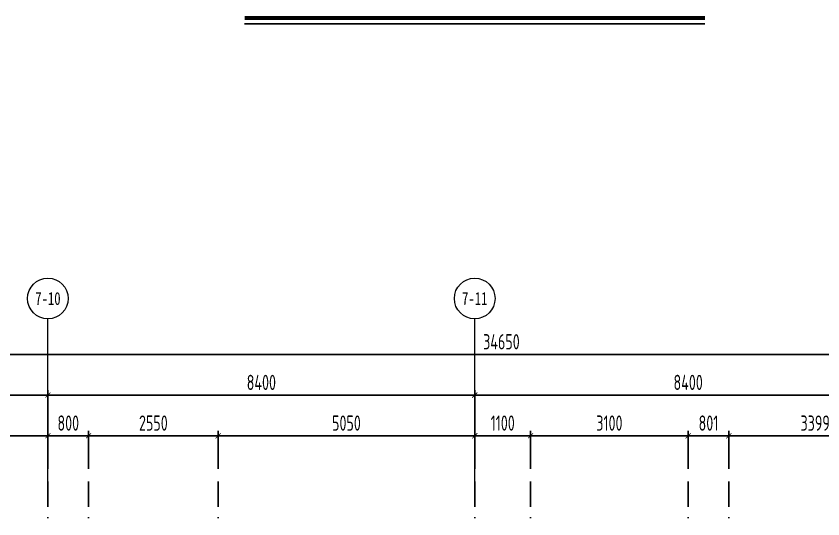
# Model space of a CAD drawing. Header units: millimetres. Extents: x -202076 to 1082610, y -439651 to 179350.
# Drawn here: x 433472 to 449349, y -388324 to -378435 of the extents above; entities that cross this region are included whole.
import ezdxf
from ezdxf.enums import TextEntityAlignment as Align

# ---------------------------------------------------------------- set-up
doc = ezdxf.new("R2010")
doc.units = ezdxf.units.MM
doc.header["$LTSCALE"] = 1000
doc.linetypes.add('DOTE', pattern=[2.42, 2, -0.2, 0.02, -0.2])
for name, color, linetype in [('$0$墙柱说明', 7, 'Continuous'), ('02-TEXT_轴号', 7, 'Continuous'), ('A_AXIS-轴线', 36, 'DOTE'), ('AXIS_TEXT', 7, 'Continuous')]:
    doc.layers.add(name, color=color, linetype=linetype)
doc.layers.add('DIM', color=3, linetype='Continuous', lineweight=0)
doc.styles.add('_TCH_AXIS', font='STXIHEI.TTF', dxfattribs={"width": 0.75})
doc.styles.add('COMPLEX', font='COMPLEX')
doc.styles.add('TSSD_Dimension', font='tssdeng.shx', dxfattribs={"width": 0.7, "bigfont": 'hztxt.shx'})
doc.dimstyles.new('TSSD_100_100', dxfattribs={"dimtxt": 300, "dimasz": 100, "dimexe": 100, "dimexo": 250, "dimgap": 100, "dimtad": 1, "dimdec": 0, "dimzin": 0, "dimdsep": 46, "dimtxsty": 'TSSD_Dimension', "dimblk": 'ARCHTICK', "dimcen": 0, "dimdle": 100, "dimclrt": 7, "dimadec": 0, "dimazin": 0, "dimtfac": 1, "dimtdec": 0, "dimtix": 1, "dimtmove": 2, "dimatfit": 3, "dimfxl": 1, "dimtolj": 1, "dimtzin": 0, "dimarcsym": 0})

# ---------------------------------------------------------------- blocks, each defined once
blk = doc.blocks.new('_AXISO')
blk.add_circle((0, 0), 0.5)
at = {"layer": 'AXIS_TEXT', "style": 'COMPLEX', "width": 1.041667}
blk.add_attdef('A', text='', height=0.56, dxfattribs=at).set_placement((-0.25, -0.28), (0.25, -0.28), align=Align.FIT)
blk = doc.blocks.new('_ARCHTICK')
at = {"color": 0, "linetype": 'ByBlock', "const_width": 0.15}
blk.add_lwpolyline([(-0.5, -0.5), (0.5, 0.5)], dxfattribs=at)
blk = doc.blocks.new('*D2802')
at = {"layer": 'Defpoints', "color": 0, "transparency": 16777216}
for p in [(434098, -385890), (425698, -387590), (434098, -387590)]:
    blk.add_point(p, dxfattribs=at)
at = {"layer": 'DIM', "color": 0, "lineweight": -2, "transparency": 16777216}
for p, q in [((425698, -387340), (425698, -385790)), ((434098, -387340), (434098, -385790)), ((425598, -385890), (434198, -385890))]:
    blk.add_line(p, q, dxfattribs=at)
at = {"layer": 'DIM', "color": 0, "lineweight": -2, "transparency": 16777216, "xscale": 100, "yscale": 100, "zscale": 100, "rotation": 180}
blk.add_blockref('_ARCHTICK', (425698, -385890), dxfattribs=at)
at = {"layer": 'DIM', "color": 0, "lineweight": -2, "transparency": 16777216, "xscale": 100, "yscale": 100, "zscale": 100}
blk.add_blockref('_ARCHTICK', (434098, -385890), dxfattribs=at)
at = {"layer": 'DIM', "color": 7, "transparency": 16777216, "insert": (429898, -385640), "char_height": 300, "attachment_point": 5, "style": 'TSSD_Dimension'}
blk.add_mtext('\\A1;8400', dxfattribs=at)
blk = doc.blocks.new('*D2803')
at = {"layer": 'Defpoints', "color": 0, "transparency": 16777216}
for p in [(442498, -385890), (434098, -387590), (442498, -387590)]:
    blk.add_point(p, dxfattribs=at)
at = {"layer": 'DIM', "color": 0, "lineweight": -2, "transparency": 16777216}
for p, q in [((434098, -387340), (434098, -385790)), ((442498, -387340), (442498, -385790)), ((433998, -385890), (442598, -385890))]:
    blk.add_line(p, q, dxfattribs=at)
at = {"layer": 'DIM', "color": 0, "lineweight": -2, "transparency": 16777216, "xscale": 100, "yscale": 100, "zscale": 100, "rotation": 180}
blk.add_blockref('_ARCHTICK', (434098, -385890), dxfattribs=at)
at = {"layer": 'DIM', "color": 0, "lineweight": -2, "transparency": 16777216, "xscale": 100, "yscale": 100, "zscale": 100}
blk.add_blockref('_ARCHTICK', (442498, -385890), dxfattribs=at)
at = {"layer": 'DIM', "color": 7, "transparency": 16777216, "insert": (438298, -385640), "char_height": 300, "attachment_point": 5, "style": 'TSSD_Dimension'}
blk.add_mtext('\\A1;8400', dxfattribs=at)
blk = doc.blocks.new('*D2804')
at = {"layer": 'Defpoints', "color": 0, "transparency": 16777216}
for p in [(450898, -385890), (442498, -387590), (450898, -387590)]:
    blk.add_point(p, dxfattribs=at)
at = {"layer": 'DIM', "color": 0, "lineweight": -2, "transparency": 16777216}
for p, q in [((442498, -387340), (442498, -385790)), ((450898, -387340), (450898, -385790)), ((442398, -385890), (450998, -385890))]:
    blk.add_line(p, q, dxfattribs=at)
at = {"layer": 'DIM', "color": 0, "lineweight": -2, "transparency": 16777216, "xscale": 100, "yscale": 100, "zscale": 100, "rotation": 180}
blk.add_blockref('_ARCHTICK', (442498, -385890), dxfattribs=at)
at = {"layer": 'DIM', "color": 0, "lineweight": -2, "transparency": 16777216, "xscale": 100, "yscale": 100, "zscale": 100}
blk.add_blockref('_ARCHTICK', (450898, -385890), dxfattribs=at)
at = {"layer": 'DIM', "color": 7, "transparency": 16777216, "insert": (446698, -385640), "char_height": 300, "attachment_point": 5, "style": 'TSSD_Dimension'}
blk.add_mtext('\\A1;8400', dxfattribs=at)
blk = doc.blocks.new('*D2807')
at = {"layer": 'Defpoints', "color": 0, "transparency": 16777216}
for p in [(434898, -386690), (434098, -387590), (434898, -387590)]:
    blk.add_point(p, dxfattribs=at)
at = {"layer": 'DIM', "color": 0, "lineweight": -2, "transparency": 16777216}
for p, q in [((434098, -387340), (434098, -386590)), ((434898, -387340), (434898, -386590)), ((433998, -386690), (434998, -386690))]:
    blk.add_line(p, q, dxfattribs=at)
at = {"layer": 'DIM', "color": 0, "lineweight": -2, "transparency": 16777216, "xscale": 100, "yscale": 100, "zscale": 100, "rotation": 180}
blk.add_blockref('_ARCHTICK', (434098, -386690), dxfattribs=at)
at = {"layer": 'DIM', "color": 0, "lineweight": -2, "transparency": 16777216, "xscale": 100, "yscale": 100, "zscale": 100}
blk.add_blockref('_ARCHTICK', (434898, -386690), dxfattribs=at)
at = {"layer": 'DIM', "color": 7, "transparency": 16777216, "insert": (434498, -386440), "char_height": 300, "attachment_point": 5, "style": 'TSSD_Dimension'}
blk.add_mtext('\\A1;800', dxfattribs=at)
blk = doc.blocks.new('*D2808')
at = {"layer": 'Defpoints', "color": 0, "transparency": 16777216}
for p in [(442498, -386690), (437448, -387590), (442498, -387590)]:
    blk.add_point(p, dxfattribs=at)
at = {"layer": 'DIM', "color": 0, "lineweight": -2, "transparency": 16777216}
for p, q in [((437448, -387340), (437448, -386590)), ((442498, -387340), (442498, -386590)), ((437348, -386690), (442598, -386690))]:
    blk.add_line(p, q, dxfattribs=at)
at = {"layer": 'DIM', "color": 0, "lineweight": -2, "transparency": 16777216, "xscale": 100, "yscale": 100, "zscale": 100, "rotation": 180}
blk.add_blockref('_ARCHTICK', (437448, -386690), dxfattribs=at)
at = {"layer": 'DIM', "color": 0, "lineweight": -2, "transparency": 16777216, "xscale": 100, "yscale": 100, "zscale": 100}
blk.add_blockref('_ARCHTICK', (442498, -386690), dxfattribs=at)
at = {"layer": 'DIM', "color": 7, "transparency": 16777216, "insert": (439973, -386440), "char_height": 300, "attachment_point": 5, "style": 'TSSD_Dimension'}
blk.add_mtext('\\A1;5050', dxfattribs=at)
blk = doc.blocks.new('*D2809')
at = {"layer": 'Defpoints', "color": 0, "transparency": 16777216}
for p in [(443598, -386690), (442498, -387590), (443598, -387590)]:
    blk.add_point(p, dxfattribs=at)
at = {"layer": 'DIM', "color": 0, "lineweight": -2, "transparency": 16777216}
for p, q in [((442498, -387340), (442498, -386590)), ((443598, -387340), (443598, -386590)), ((442398, -386690), (443698, -386690))]:
    blk.add_line(p, q, dxfattribs=at)
at = {"layer": 'DIM', "color": 0, "lineweight": -2, "transparency": 16777216, "xscale": 100, "yscale": 100, "zscale": 100, "rotation": 180}
blk.add_blockref('_ARCHTICK', (442498, -386690), dxfattribs=at)
at = {"layer": 'DIM', "color": 0, "lineweight": -2, "transparency": 16777216, "xscale": 100, "yscale": 100, "zscale": 100}
blk.add_blockref('_ARCHTICK', (443598, -386690), dxfattribs=at)
at = {"layer": 'DIM', "color": 7, "transparency": 16777216, "insert": (443048, -386440), "char_height": 300, "attachment_point": 5, "style": 'TSSD_Dimension'}
blk.add_mtext('\\A1;1100', dxfattribs=at)
blk = doc.blocks.new('*D2810')
at = {"layer": 'Defpoints', "color": 0, "transparency": 16777216}
for p in [(434098, -386690), (431998, -387590), (434098, -387590)]:
    blk.add_point(p, dxfattribs=at)
at = {"layer": 'DIM', "color": 0, "lineweight": -2, "transparency": 16777216}
for p, q in [((431998, -387340), (431998, -386590)), ((434098, -387340), (434098, -386590)), ((431898, -386690), (434198, -386690))]:
    blk.add_line(p, q, dxfattribs=at)
at = {"layer": 'DIM', "color": 0, "lineweight": -2, "transparency": 16777216, "xscale": 100, "yscale": 100, "zscale": 100, "rotation": 180}
blk.add_blockref('_ARCHTICK', (431998, -386690), dxfattribs=at)
at = {"layer": 'DIM', "color": 0, "lineweight": -2, "transparency": 16777216, "xscale": 100, "yscale": 100, "zscale": 100}
blk.add_blockref('_ARCHTICK', (434098, -386690), dxfattribs=at)
at = {"layer": 'DIM', "color": 7, "transparency": 16777216, "insert": (433048, -386440), "char_height": 300, "attachment_point": 5, "style": 'TSSD_Dimension'}
blk.add_mtext('\\A1;2100', dxfattribs=at)
blk = doc.blocks.new('*D2811')
at = {"layer": 'Defpoints', "color": 0, "transparency": 16777216}
for p in [(437448, -386690), (434898, -387590), (437448, -387590)]:
    blk.add_point(p, dxfattribs=at)
at = {"layer": 'DIM', "color": 0, "lineweight": -2, "transparency": 16777216}
for p, q in [((434898, -387340), (434898, -386590)), ((437448, -387340), (437448, -386590)), ((434798, -386690), (437548, -386690))]:
    blk.add_line(p, q, dxfattribs=at)
at = {"layer": 'DIM', "color": 0, "lineweight": -2, "transparency": 16777216, "xscale": 100, "yscale": 100, "zscale": 100, "rotation": 180}
blk.add_blockref('_ARCHTICK', (434898, -386690), dxfattribs=at)
at = {"layer": 'DIM', "color": 0, "lineweight": -2, "transparency": 16777216, "xscale": 100, "yscale": 100, "zscale": 100}
blk.add_blockref('_ARCHTICK', (437448, -386690), dxfattribs=at)
at = {"layer": 'DIM', "color": 7, "transparency": 16777216, "insert": (436173, -386440), "char_height": 300, "attachment_point": 5, "style": 'TSSD_Dimension'}
blk.add_mtext('\\A1;2550', dxfattribs=at)
blk = doc.blocks.new('*D2812')
at = {"layer": 'Defpoints', "color": 0, "transparency": 16777216}
for p in [(447499, -386690), (446698, -387590), (447499, -387590)]:
    blk.add_point(p, dxfattribs=at)
at = {"layer": 'DIM', "color": 0, "lineweight": -2, "transparency": 16777216}
for p, q in [((446698, -387340), (446698, -386590)), ((447499, -387340), (447499, -386590)), ((446598, -386690), (447599, -386690))]:
    blk.add_line(p, q, dxfattribs=at)
at = {"layer": 'DIM', "color": 0, "lineweight": -2, "transparency": 16777216, "xscale": 100, "yscale": 100, "zscale": 100, "rotation": 180}
blk.add_blockref('_ARCHTICK', (446698, -386690), dxfattribs=at)
at = {"layer": 'DIM', "color": 0, "lineweight": -2, "transparency": 16777216, "xscale": 100, "yscale": 100, "zscale": 100}
blk.add_blockref('_ARCHTICK', (447499, -386690), dxfattribs=at)
at = {"layer": 'DIM', "color": 7, "transparency": 16777216, "insert": (447098, -386440), "char_height": 300, "attachment_point": 5, "style": 'TSSD_Dimension'}
blk.add_mtext('\\A1;801', dxfattribs=at)
blk = doc.blocks.new('*D2819')
at = {"layer": 'Defpoints', "color": 0, "transparency": 16777216}
for p in [(425698, -385090), (425698, -387590), (460348, -387590)]:
    blk.add_point(p, dxfattribs=at)
at = {"layer": 'DIM', "color": 0, "lineweight": -2, "transparency": 16777216}
for p, q in [((425698, -387340), (425698, -384990)), ((460348, -387340), (460348, -384990)), ((460448, -385090), (425598, -385090))]:
    blk.add_line(p, q, dxfattribs=at)
at = {"layer": 'DIM', "color": 0, "lineweight": -2, "transparency": 16777216, "xscale": 100, "yscale": 100, "zscale": 100, "rotation": 180}
blk.add_blockref('_ARCHTICK', (425698, -385090), dxfattribs=at)
at = {"layer": 'DIM', "color": 0, "lineweight": -2, "transparency": 16777216, "xscale": 100, "yscale": 100, "zscale": 100}
blk.add_blockref('_ARCHTICK', (460348, -385090), dxfattribs=at)
at = {"layer": 'DIM', "color": 7, "transparency": 16777216, "insert": (443023, -384840), "char_height": 300, "attachment_point": 5, "style": 'TSSD_Dimension'}
blk.add_mtext('\\A1;34650', dxfattribs=at)
blk = doc.blocks.new('*D2835')
at = {"layer": 'Defpoints', "color": 0, "transparency": 16777216}
for p in [(446698, -386690), (443598, -387590), (446698, -387590)]:
    blk.add_point(p, dxfattribs=at)
at = {"layer": 'DIM', "color": 0, "lineweight": -2, "transparency": 16777216}
for p, q in [((443598, -387340), (443598, -386590)), ((446698, -387340), (446698, -386590)), ((443498, -386690), (446798, -386690))]:
    blk.add_line(p, q, dxfattribs=at)
at = {"layer": 'DIM', "color": 0, "lineweight": -2, "transparency": 16777216, "xscale": 100, "yscale": 100, "zscale": 100, "rotation": 180}
blk.add_blockref('_ARCHTICK', (443598, -386690), dxfattribs=at)
at = {"layer": 'DIM', "color": 0, "lineweight": -2, "transparency": 16777216, "xscale": 100, "yscale": 100, "zscale": 100}
blk.add_blockref('_ARCHTICK', (446698, -386690), dxfattribs=at)
at = {"layer": 'DIM', "color": 7, "transparency": 16777216, "insert": (445148, -386440), "char_height": 300, "attachment_point": 5, "style": 'TSSD_Dimension'}
blk.add_mtext('\\A1;3100', dxfattribs=at)
blk = doc.blocks.new('*D2841')
at = {"layer": 'Defpoints', "color": 0, "transparency": 16777216}
for p in [(450898, -386690), (447499, -387590), (450898, -387590)]:
    blk.add_point(p, dxfattribs=at)
at = {"layer": 'DIM', "color": 0, "lineweight": -2, "transparency": 16777216}
for p, q in [((447499, -387340), (447499, -386590)), ((450898, -387340), (450898, -386590)), ((447399, -386690), (450998, -386690))]:
    blk.add_line(p, q, dxfattribs=at)
at = {"layer": 'DIM', "color": 0, "lineweight": -2, "transparency": 16777216, "xscale": 100, "yscale": 100, "zscale": 100, "rotation": 180}
blk.add_blockref('_ARCHTICK', (447499, -386690), dxfattribs=at)
at = {"layer": 'DIM', "color": 0, "lineweight": -2, "transparency": 16777216, "xscale": 100, "yscale": 100, "zscale": 100}
blk.add_blockref('_ARCHTICK', (450898, -386690), dxfattribs=at)
at = {"layer": 'DIM', "color": 7, "transparency": 16777216, "insert": (449198, -386440), "char_height": 300, "attachment_point": 5, "style": 'TSSD_Dimension'}
blk.add_mtext('\\A1;3399', dxfattribs=at)

msp = doc.modelspace()

# ---------------------------------------------------------------- linework, layer by layer
at = {"layer": '$0$墙柱说明', "ltscale": 1000}
msp.add_line((437968.1, -378584.3), (447027.1, -378584.3), dxfattribs=at)
at = {"layer": '$0$墙柱说明', "ltscale": 1000, "const_width": 75}
msp.add_lwpolyline([(437968.1, -378472.3), (447027.1, -378472.3)], dxfattribs=at)
at = {"layer": 'A_AXIS-轴线'}
for p, q in [((434097.6, -400189.5), (434097.6, -387589.5)), ((434897.6, -400189.5), (434897.6, -387589.5)), ((437447.6, -400189.5), (437447.6, -387589.5)), ((442497.6, -400189.5), (442497.6, -387589.5)), ((443597.6, -400189.5), (443597.6, -387589.5)), ((446697.6, -400189.5), (446697.6, -387589.5)), ((447498, -400189.5), (447498, -387589.5))]:
    msp.add_line(p, q, dxfattribs=at)
at = {"layer": 'DIM'}
for p, q in [((434097.6, -387589.5), (434097.6, -384389.5)), ((442497.6, -387589.5), (442497.6, -384389.5))]:
    msp.add_line(p, q, dxfattribs=at)

# ---------------------------------------------------------------- block references
ref = msp.add_blockref('_AXISO', (434097.6, -383989.5), dxfattribs=dict(at, xscale=800, yscale=800, zscale=800))
ref.add_attrib('A', '7-10', dxfattribs={"layer": '02-TEXT_轴号', "height": 252.11, "style": '_TCH_AXIS', "width": 0.743037}).set_placement((433847.6, -384115.6), (434347.7, -384115.6), align=Align.FIT)
ref = msp.add_blockref('_AXISO', (442497.6, -383989.5), dxfattribs=dict(at, xscale=800, yscale=800, zscale=800))
ref.add_attrib('A', '7-11', dxfattribs={"layer": '02-TEXT_轴号', "height": 252.11, "style": '_TCH_AXIS', "width": 0.743037}).set_placement((442247.6, -384115.6), (442747.7, -384115.6), align=Align.FIT)

# ---------------------------------------------------------------- dimensions: what is measured, and where the dimension line sits
for base, p1, p2, picture, middle in [((425697.6, -385089.5), (460347.6, -387589.5), (425697.6, -387589.5), '*D2819', (443022.6, -384839.5)), ((434097.6, -385889.5), (425697.6, -387589.5), (434097.6, -387589.5), '*D2802', (429897.6, -385639.5)), ((442497.6, -385889.5), (434097.6, -387589.5), (442497.6, -387589.5), '*D2803', (438297.6, -385639.5)), ((450897.6, -385889.5), (442497.6, -387589.5), (450897.6, -387589.5), '*D2804', (446697.6, -385639.5)), ((434097.6, -386689.5), (431997.6, -387589.5), (434097.6, -387589.5), '*D2810', (433047.6, -386439.5)), ((434897.6, -386689.5), (434097.6, -387589.5), (434897.6, -387589.5), '*D2807', (434497.6, -386439.5)), ((437447.6, -386689.5), (434897.6, -387589.5), (437447.6, -387589.5), '*D2811', (436172.6, -386439.5)), ((442497.6, -386689.5), (437447.6, -387589.5), (442497.6, -387589.5), '*D2808', (439972.6, -386439.5)), ((443597.6, -386689.5), (442497.6, -387589.5), (443597.6, -387589.5), '*D2809', (443047.6, -386439.5)), ((446697.6, -386689.5), (443597.6, -387589.5), (446697.6, -387589.5), '*D2835', (445147.6, -386439.5)), ((447499, -386689.5), (446697.6, -387589.5), (447499, -387589.5), '*D2812', (447098.3, -386439.5)), ((450897.6, -386689.5), (447499, -387589.5), (450897.6, -387589.5), '*D2841', (449198.3, -386439.5))]:
    dim = msp.add_linear_dim(base=base, p1=p1, p2=p2, dimstyle='TSSD_100_100', dxfattribs=at)
    dim.commit()
    dim.dimension.update_dxf_attribs({"geometry": picture, "text_midpoint": middle})

doc.saveas('drawing.dxf')
